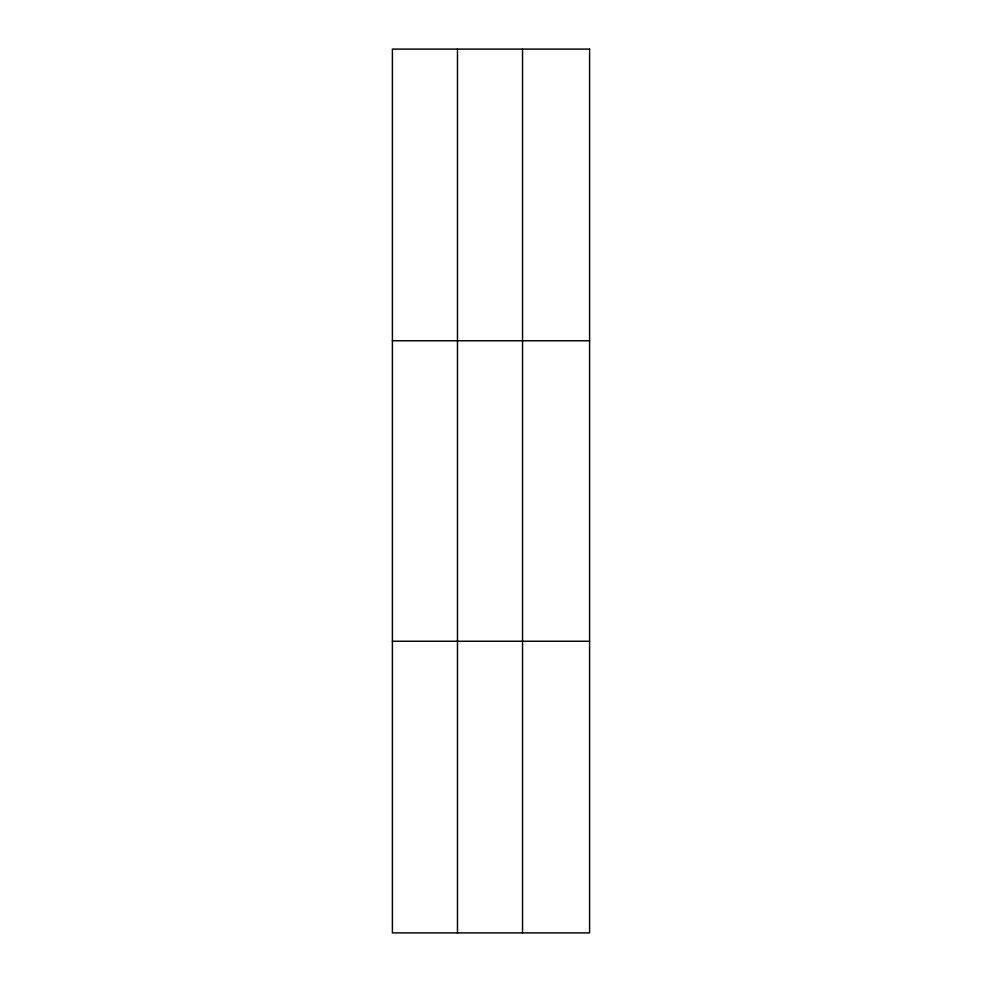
<?xml version="1.0" encoding="UTF-8"?>
<svg xmlns="http://www.w3.org/2000/svg" width="982" height="982" viewBox="0 0 982 982"><rect width="100%" height="100%" fill="white"/><g stroke="black" fill="none" stroke-linecap="round" stroke-linejoin="round"><path stroke-width="1.47" d="M457.477 932.9L457.477 49.1M522.547 932.9L522.547 49.1M392.407 340.754L589.593 340.754M392.407 641.246L589.593 641.246M589.593 49.1L589.593 932.9L392.407 932.9L392.407 49.1L589.593 49.1"/></g></svg>
